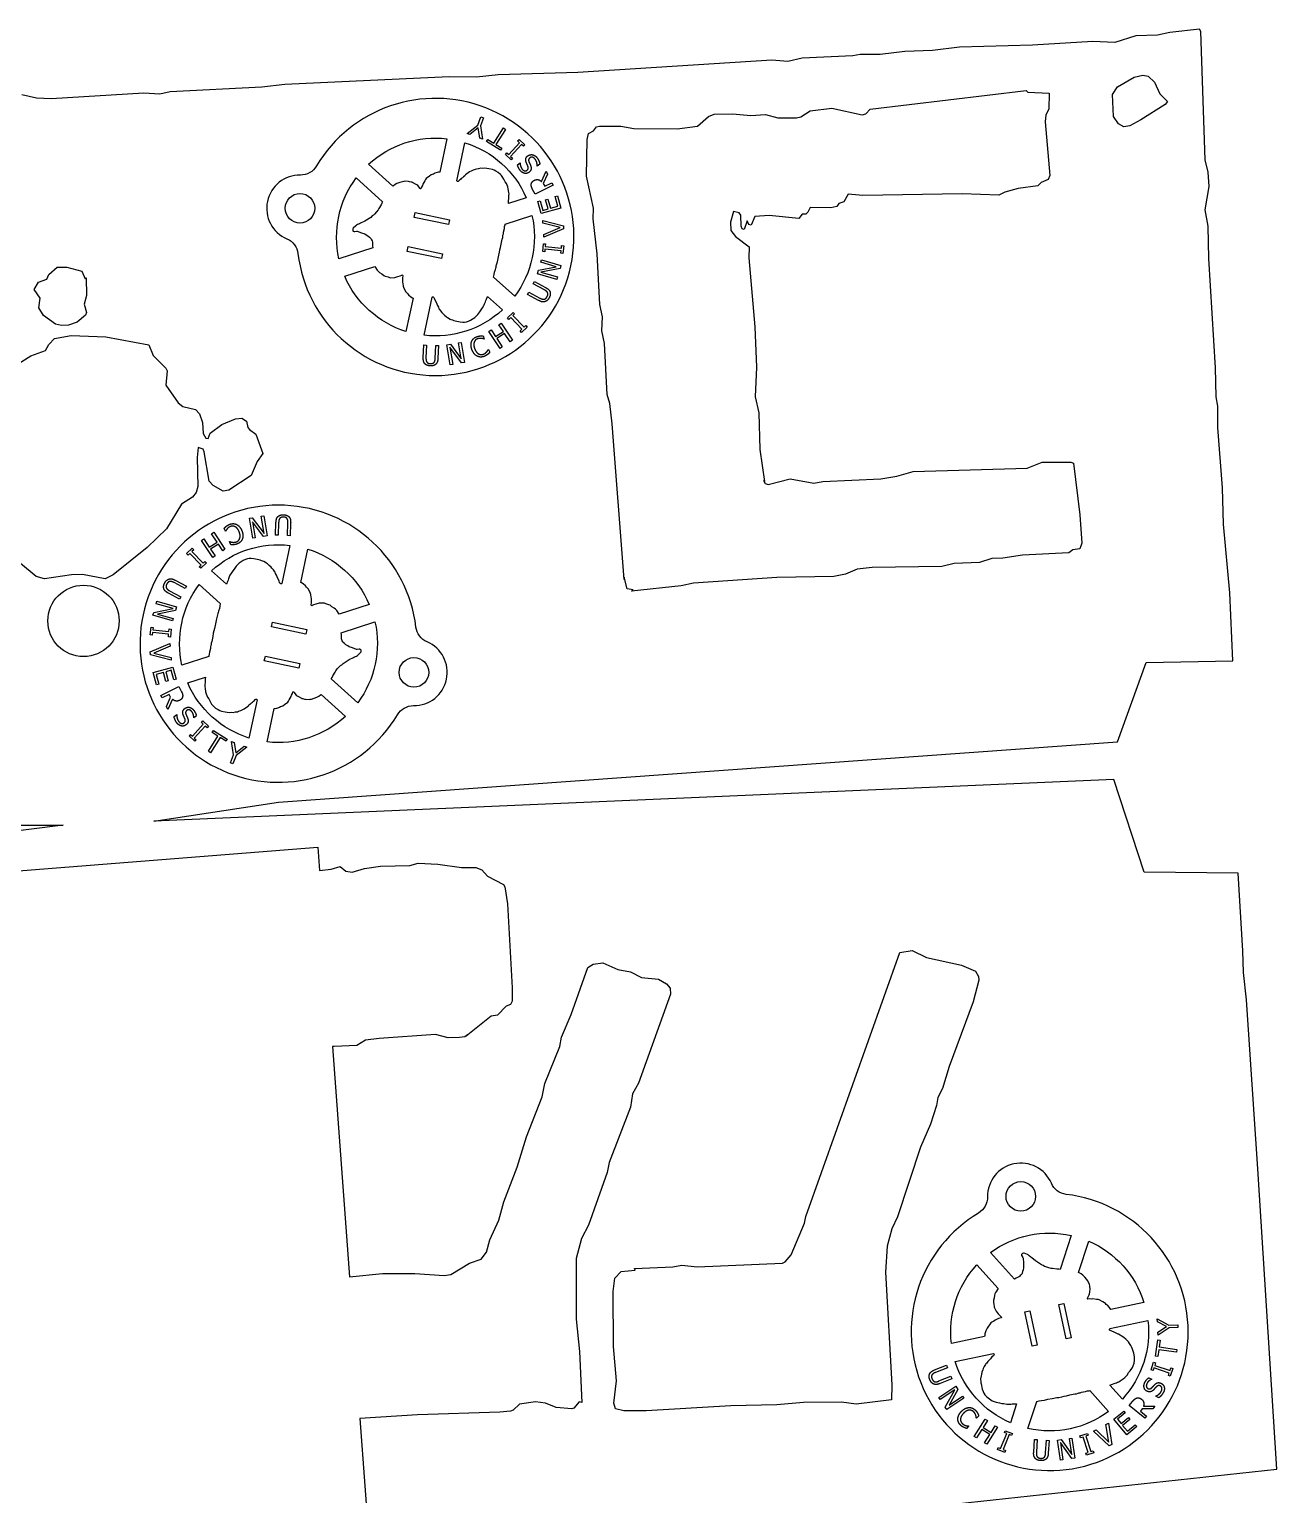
# Model space of a CAD drawing. Header units: millimetres. Extents: x 0 to 263, y -261 to 0.
# Drawn here: x 124 to 259.1, y -158.6 to 0 of the extents above; entities that cross this region are included whole.
import ezdxf

# ---------------------------------------------------------------- set-up
doc = ezdxf.new("R2010")
doc.units = ezdxf.units.MM
doc.layers.add('SCRAP_OUTLINE', color=5, linetype='Continuous')

msp = doc.modelspace()

# ---------------------------------------------------------------- linework, layer by layer
for points in [[(153.38, -15.77, 0.821365), (151.91, -22.68, -0.267689), (153.11, -24.27, 6.023346), (155.12, -14.79, -0.267689)], [(168.47, -15.45), (168.34, -15.45), (168.17, -15.49), (167.95, -15.57), (167.88, -15.6), (167.77, -15.67), (167.64, -15.71), (167.54, -15.76), (167.36, -15.88), (167, -16.16), (166.93, -16.25), (166.85, -16.4), (166.64, -16.75), (166.58, -16.92), (166.49, -17.08), (166.43, -17.25), (166.41, -17.27), (166.39, -17.27), (166.36, -17.27), (166.33, -17.24), (166.08, -16.92), (165.99, -16.85), (165.84, -16.77), (165.51, -16.57), (165.47, -16.55), (165.37, -16.54), (165.19, -16.49), (165.07, -16.46), (164.62, -16.45), (164.57, -16.46), (164.44, -16.49), (164.15, -16.58), (163.83, -16.7), (163.64, -16.81), (163.44, -16.95), (163.39, -16.99), (160.75, -14.61, -0.218412), (169.24, -11.85)], [(175.9, -18.87), (175.92, -18.65), (175.94, -18.25), (175.96, -18.11), (175.96, -17.98), (175.98, -17.82), (175.94, -17.67), (175.89, -17.27), (175.83, -17.04), (175.68, -16.68), (175.55, -16.52), (175.5, -16.45), (175.4, -16.22), (175.24, -15.94), (175.16, -15.84), (175.03, -15.71), (174.8, -15.49), (174.54, -15.35), (174.36, -15.25), (174.17, -15.19), (173.78, -15.09), (173.35, -15.04), (173.06, -15.05), (172.92, -15.04), (172.66, -15.1), (172.45, -15.12), (172.31, -15.17), (172.09, -15.25), (171.87, -15.35), (171.7, -15.44), (171.25, -15.76), (171.23, -15.79), (171.19, -15.85), (171.04, -15.95), (170.93, -16.06), (170.8, -16.15), (170.71, -16.24), (170.61, -16.33), (170.51, -16.43), (170.45, -16.46), (170.41, -16.47), (170.39, -16.46), (170.32, -16.39), (171.19, -12.27, -0.218412), (177.83, -18.24)], [(157.55, -24.83, -0.218412), (159.41, -16.09), (162.28, -18.68), (162.2, -18.8), (162.12, -18.99), (161.87, -19.39), (161.79, -19.54), (161.63, -19.75), (161.4, -20), (161.29, -20.1), (161.15, -20.2), (161.01, -20.35), (160.35, -20.77), (159.89, -20.98), (159.77, -21.05), (159.56, -21.14), (159.45, -21.21), (159.36, -21.28), (159.1, -21.54), (159.06, -21.61), (159.04, -21.7), (159.05, -21.77), (159.07, -21.81), (159.1, -21.84), (159.14, -21.86), (159.19, -21.88), (159.26, -21.88), (159.46, -21.86), (159.54, -21.86), (160, -22.03), (160.35, -22.15), (160.49, -22.26), (160.69, -22.36), (160.84, -22.5), (160.98, -22.61), (161.04, -22.69), (161.09, -22.79), (161.13, -22.89), (161.17, -23.02), (161.19, -23.11), (161.19, -23.43), (161.22, -23.64)], [(178.45, -20.14, -0.218412), (176.59, -28.88), (174.3, -26.81), (174.35, -26.54), (174.4, -26.3), (174.5, -25.99), (174.53, -25.86), (174.57, -25.75), (174.59, -25.61), (174.7, -25.18), (174.81, -24.64), (174.87, -24.46), (174.94, -24.13), (174.98, -23.88), (175.06, -23.61), (175.12, -23.25), (175.23, -22.71), (175.29, -22.54), (175.29, -22.34), (175.31, -22.28), (175.37, -22.13), (175.37, -21.97), (175.46, -21.56), (175.49, -21.35), (175.54, -21.16), (175.55, -21.08)], [(161.44, -25.67), (161.68, -26.06), (161.71, -26.1), (161.83, -26.22), (161.95, -26.31), (162.21, -26.48), (162.4, -26.63), (162.55, -26.7), (162.87, -26.8), (163.01, -26.86), (163.11, -26.88), (163.59, -26.85), (163.94, -26.76), (164.19, -26.67), (164.36, -26.6), (164.4, -26.59), (164.42, -26.6), (164.44, -26.62), (164.45, -26.66), (164.43, -26.94), (164.43, -27.36), (164.47, -27.51), (164.49, -27.79), (164.53, -27.9), (164.58, -28.01), (164.8, -28.4), (164.87, -28.5), (164.98, -28.61), (165.07, -28.73), (165.34, -28.96), (165.5, -29.07), (165.57, -29.11), (164.81, -32.7, -0.218412), (158.17, -26.73)], [(167.64, -28.98), (167.67, -28.97), (167.75, -28.96), (167.79, -28.98), (167.84, -29.02), (167.87, -29.08), (167.93, -29.29), (168.06, -29.52), (168.21, -29.89), (168.32, -30.08), (168.36, -30.2), (168.38, -30.25), (168.48, -30.37), (168.53, -30.46), (168.7, -30.66), (168.79, -30.76), (168.99, -30.95), (169.2, -31.11), (169.31, -31.19), (169.6, -31.37), (169.68, -31.41), (169.83, -31.44), (169.99, -31.52), (170.12, -31.56), (170.68, -31.67), (170.97, -31.69), (171.16, -31.68), (171.35, -31.66), (171.58, -31.58), (171.81, -31.48), (172.26, -31.2), (172.58, -30.85), (172.81, -30.56), (172.95, -30.36), (173.08, -30.15), (173.25, -29.9), (173.29, -29.82), (173.32, -29.7), (173.42, -29.48), (173.44, -29.36), (173.53, -29.19), (173.64, -28.91), (175.25, -30.36, -0.218412), (166.76, -33.12)], [(165.62, -73.2, 0.821365), (167.09, -66.29, -0.267689), (165.89, -64.7, 6.023346), (163.88, -74.18, -0.267689)], [(151.36, -59.99), (151.33, -60), (151.25, -60.01), (151.21, -59.99), (151.16, -59.95), (151.13, -59.89), (151.07, -59.68), (150.94, -59.45), (150.79, -59.08), (150.68, -58.89), (150.64, -58.77), (150.62, -58.72), (150.52, -58.6), (150.47, -58.51), (150.3, -58.31), (150.21, -58.21), (150.01, -58.02), (149.8, -57.86), (149.69, -57.78), (149.4, -57.6), (149.32, -57.56), (149.17, -57.53), (149.01, -57.45), (148.88, -57.41), (148.32, -57.3), (148.03, -57.28), (147.84, -57.29), (147.65, -57.31), (147.42, -57.39), (147.19, -57.49), (146.74, -57.77), (146.42, -58.12), (146.19, -58.41), (146.05, -58.61), (145.92, -58.82), (145.75, -59.07), (145.71, -59.15), (145.68, -59.27), (145.58, -59.49), (145.56, -59.61), (145.47, -59.78), (145.36, -60.06), (143.75, -58.61, -0.218412), (152.24, -55.85)], [(157.56, -63.3), (157.32, -62.91), (157.29, -62.87), (157.17, -62.75), (157.05, -62.66), (156.79, -62.49), (156.6, -62.34), (156.45, -62.27), (156.13, -62.17), (155.99, -62.11), (155.89, -62.09), (155.41, -62.12), (155.06, -62.21), (154.81, -62.3), (154.64, -62.37), (154.6, -62.38), (154.58, -62.37), (154.56, -62.35), (154.55, -62.31), (154.57, -62.03), (154.57, -61.61), (154.53, -61.46), (154.51, -61.18), (154.47, -61.07), (154.42, -60.96), (154.2, -60.57), (154.13, -60.47), (154.02, -60.36), (153.93, -60.24), (153.66, -60.01), (153.5, -59.9), (153.43, -59.86), (154.19, -56.27, -0.218412), (160.83, -62.24)], [(140.55, -68.83, -0.218412), (142.41, -60.09), (144.7, -62.16), (144.65, -62.43), (144.6, -62.67), (144.5, -62.98), (144.47, -63.11), (144.43, -63.22), (144.41, -63.36), (144.3, -63.79), (144.19, -64.33), (144.13, -64.51), (144.06, -64.84), (144.02, -65.09), (143.94, -65.36), (143.88, -65.72), (143.77, -66.26), (143.71, -66.43), (143.71, -66.63), (143.69, -66.69), (143.63, -66.84), (143.63, -67), (143.54, -67.41), (143.51, -67.62), (143.46, -67.81), (143.45, -67.89)], [(161.45, -64.14, -0.218412), (159.59, -72.88), (156.72, -70.29), (156.8, -70.17), (156.88, -69.98), (157.13, -69.58), (157.21, -69.43), (157.37, -69.22), (157.6, -68.97), (157.71, -68.87), (157.85, -68.77), (157.99, -68.62), (158.65, -68.2), (159.11, -67.99), (159.23, -67.92), (159.44, -67.83), (159.55, -67.76), (159.64, -67.69), (159.9, -67.43), (159.94, -67.36), (159.96, -67.27), (159.95, -67.2), (159.93, -67.16), (159.9, -67.13), (159.86, -67.11), (159.81, -67.09), (159.74, -67.09), (159.54, -67.11), (159.46, -67.11), (159, -66.94), (158.65, -66.82), (158.51, -66.71), (158.31, -66.61), (158.16, -66.47), (158.02, -66.36), (157.96, -66.28), (157.91, -66.18), (157.87, -66.08), (157.83, -65.95), (157.81, -65.86), (157.81, -65.54), (157.78, -65.33)], [(143.1, -70.1), (143.08, -70.32), (143.06, -70.72), (143.04, -70.86), (143.04, -70.99), (143.02, -71.15), (143.06, -71.3), (143.11, -71.7), (143.17, -71.93), (143.32, -72.29), (143.45, -72.45), (143.5, -72.52), (143.6, -72.75), (143.76, -73.03), (143.84, -73.13), (143.97, -73.26), (144.2, -73.48), (144.46, -73.62), (144.64, -73.72), (144.83, -73.78), (145.22, -73.88), (145.65, -73.93), (145.94, -73.92), (146.08, -73.93), (146.34, -73.87), (146.55, -73.85), (146.69, -73.8), (146.91, -73.72), (147.13, -73.62), (147.3, -73.53), (147.75, -73.21), (147.77, -73.18), (147.81, -73.12), (147.96, -73.02), (148.07, -72.91), (148.2, -72.82), (148.29, -72.73), (148.39, -72.64), (148.49, -72.54), (148.55, -72.51), (148.59, -72.5), (148.61, -72.51), (148.68, -72.58), (147.81, -76.7, -0.218412), (141.17, -70.73)], [(150.53, -73.52), (150.66, -73.52), (150.83, -73.48), (151.05, -73.4), (151.12, -73.37), (151.23, -73.3), (151.36, -73.26), (151.46, -73.21), (151.64, -73.09), (152, -72.81), (152.07, -72.72), (152.15, -72.57), (152.36, -72.22), (152.42, -72.05), (152.51, -71.89), (152.57, -71.72), (152.59, -71.7), (152.61, -71.7), (152.64, -71.7), (152.67, -71.73), (152.92, -72.05), (153.01, -72.12), (153.16, -72.2), (153.49, -72.4), (153.53, -72.42), (153.63, -72.43), (153.81, -72.48), (153.93, -72.51), (154.38, -72.52), (154.43, -72.51), (154.56, -72.48), (154.85, -72.39), (155.17, -72.27), (155.36, -72.16), (155.56, -72.02), (155.61, -71.98), (158.25, -74.36, -0.218412), (149.76, -77.12)], [(234.69, -124.89, 0.821365), (227.78, -126.36, -0.267689), (226.81, -128.11, 6.023346), (236.29, -126.09, -0.267689)], [(228.11, -132.39, -0.218412), (236.84, -130.54), (235.65, -134.21), (235.51, -134.19), (235.3, -134.19), (234.83, -134.13), (234.66, -134.11), (234.41, -134.05), (234.09, -133.95), (233.95, -133.89), (233.8, -133.8), (233.61, -133.73), (232.96, -133.3), (232.58, -132.97), (232.46, -132.88), (232.29, -132.73), (232.18, -132.65), (232.09, -132.61), (231.74, -132.47), (231.67, -132.46), (231.58, -132.48), (231.52, -132.52), (231.49, -132.55), (231.47, -132.59), (231.46, -132.64), (231.47, -132.69), (231.5, -132.76), (231.6, -132.93), (231.63, -133), (231.66, -133.49), (231.69, -133.85), (231.66, -134.04), (231.64, -134.26), (231.57, -134.45), (231.53, -134.62), (231.48, -134.71), (231.41, -134.79), (231.33, -134.88), (231.23, -134.97), (231.16, -135.02), (230.87, -135.15), (230.69, -135.26)], [(241.12, -138.56), (241.07, -138.44), (240.96, -138.3), (240.8, -138.13), (240.74, -138.07), (240.63, -138), (240.55, -137.9), (240.46, -137.83), (240.27, -137.72), (239.87, -137.5), (239.76, -137.47), (239.59, -137.46), (239.19, -137.41), (239.01, -137.42), (238.82, -137.4), (238.64, -137.42), (238.62, -137.41), (238.61, -137.39), (238.6, -137.36), (238.61, -137.33), (238.8, -136.96), (238.83, -136.86), (238.84, -136.69), (238.89, -136.3), (238.89, -136.26), (238.86, -136.16), (238.84, -135.98), (238.81, -135.86), (238.64, -135.44), (238.61, -135.4), (238.53, -135.29), (238.33, -135.07), (238.09, -134.83), (237.91, -134.69), (237.71, -134.57), (237.64, -134.54), (238.75, -131.16, -0.218412), (244.72, -137.79)], [(228.92, -136.29), (228.67, -136.66), (228.64, -136.71), (228.58, -136.86), (228.54, -137.01), (228.49, -137.33), (228.43, -137.55), (228.44, -137.72), (228.47, -138.06), (228.48, -138.2), (228.5, -138.3), (228.72, -138.73), (228.94, -139.02), (229.12, -139.21), (229.26, -139.33), (229.29, -139.37), (229.29, -139.39), (229.28, -139.42), (229.24, -139.44), (228.98, -139.54), (228.6, -139.71), (228.47, -139.8), (228.23, -139.94), (228.14, -140.01), (228.07, -140.11), (227.8, -140.47), (227.73, -140.57), (227.68, -140.71), (227.6, -140.85), (227.5, -141.19), (227.47, -141.38), (227.46, -141.46), (223.86, -142.22, -0.218412), (226.62, -133.73)], [(241.02, -146.73), (241.22, -146.66), (241.6, -146.52), (241.74, -146.48), (241.85, -146.42), (242, -146.37), (242.13, -146.28), (242.47, -146.07), (242.66, -145.92), (242.93, -145.64), (243.02, -145.45), (243.06, -145.38), (243.23, -145.2), (243.42, -144.94), (243.48, -144.82), (243.55, -144.65), (243.65, -144.35), (243.68, -144.05), (243.69, -143.85), (243.68, -143.66), (243.61, -143.26), (243.48, -142.85), (243.35, -142.58), (243.3, -142.45), (243.14, -142.23), (243.03, -142.06), (242.94, -141.94), (242.77, -141.78), (242.59, -141.62), (242.44, -141.5), (241.97, -141.22), (241.93, -141.22), (241.86, -141.2), (241.7, -141.11), (241.56, -141.05), (241.43, -140.97), (241.31, -140.92), (241.18, -140.86), (241.06, -140.81), (241, -140.78), (240.98, -140.74), (240.97, -140.72), (241.01, -140.62), (245.14, -139.75, -0.218412), (242.38, -148.24)], [(228.42, -143.3), (228.44, -143.32), (228.48, -143.39), (228.48, -143.44), (228.46, -143.5), (228.43, -143.55), (228.26, -143.69), (228.1, -143.9), (227.82, -144.19), (227.69, -144.36), (227.59, -144.45), (227.56, -144.49), (227.49, -144.63), (227.43, -144.71), (227.31, -144.95), (227.26, -145.07), (227.17, -145.33), (227.11, -145.59), (227.08, -145.72), (227.03, -146.06), (227.03, -146.15), (227.06, -146.3), (227.06, -146.48), (227.08, -146.61), (227.2, -147.17), (227.3, -147.44), (227.38, -147.61), (227.49, -147.78), (227.65, -147.95), (227.83, -148.13), (228.27, -148.42), (228.72, -148.57), (229.07, -148.66), (229.32, -148.71), (229.56, -148.74), (229.86, -148.8), (229.95, -148.8), (230.07, -148.78), (230.32, -148.78), (230.44, -148.75), (230.63, -148.76), (230.93, -148.75), (230.25, -150.81, -0.218412), (224.28, -144.18)], [(240.89, -149.58, -0.218412), (232.16, -151.43), (233.11, -148.5), (233.38, -148.43), (233.62, -148.39), (233.95, -148.35), (234.07, -148.32), (234.19, -148.31), (234.32, -148.27), (234.77, -148.2), (235.3, -148.09), (235.49, -148.06), (235.82, -147.99), (236.06, -147.93), (236.34, -147.89), (236.7, -147.8), (237.23, -147.69), (237.42, -147.67), (237.59, -147.59), (237.66, -147.58), (237.82, -147.58), (237.97, -147.51), (238.38, -147.42), (238.58, -147.37), (238.78, -147.34), (238.85, -147.31)]]:
    msp.add_lwpolyline(points, format="xyb", close=True)
for points in [[(171.73, -11.37), (171.44, -11.26), (172.58, -10.38), (172.93, -9.48), (173.2, -9.58), (172.86, -10.46), (173.1, -11.9), (172.79, -11.78), (172.61, -10.68)], [(175.35, -10.67), (175.59, -10.83), (174.55, -12.47), (175.17, -12.86), (175.03, -13.08), (173.54, -12.13), (173.68, -11.91), (174.31, -12.31)], [(176.9, -12.08), (177.05, -11.91), (177.68, -12.49), (177.53, -12.65), (177.32, -12.47), (176.14, -13.76), (176.35, -13.95), (176.2, -14.11), (175.57, -13.54), (175.72, -13.37), (175.93, -13.56), (177.11, -12.27)], [(181.2, -18.04), (181.57, -19.36), (179.45, -19.95), (179.08, -18.62), (179.33, -18.56), (179.62, -19.6), (180.2, -19.44), (179.93, -18.46), (180.18, -18.39), (180.45, -19.37), (181.24, -19.15), (180.95, -18.11)], [(165.81, -19.82), (169.53, -20.61), (169.42, -21.14), (165.7, -20.35)], [(179.63, -20.98), (179.61, -20.69), (181.86, -21.28), (181.88, -21.59), (179.75, -22.51), (179.72, -22.2), (181.5, -21.45)], [(165.03, -23.5), (168.75, -24.29), (168.64, -24.82), (164.92, -24.03)], [(181.66, -23.39), (181.89, -23.42), (181.8, -24.26), (181.58, -24.24), (181.61, -23.96), (179.86, -23.79), (179.84, -24.07), (179.61, -24.05), (179.7, -23.2), (179.92, -23.22), (179.89, -23.5), (181.63, -23.67)], [(179.48, -24.95), (181.59, -25.55), (181.5, -25.87), (179.41, -26.28), (181.23, -26.8), (181.16, -27.07), (179.04, -26.46), (179.16, -26.06), (181.08, -25.69), (179.4, -25.21)], [(177.79, -32.06), (177.94, -32.22), (177.33, -32.81), (177.17, -32.65), (177.37, -32.46), (176.16, -31.19), (175.96, -31.39), (175.8, -31.23), (176.42, -30.64), (176.57, -30.8), (176.37, -30.99), (177.59, -32.25)], [(175.12, -31.82), (176.33, -33.65), (176.09, -33.81), (175.49, -32.92), (174.65, -33.47), (175.24, -34.37), (175, -34.53), (173.79, -32.7), (174.03, -32.54), (174.51, -33.26), (175.35, -32.7), (174.87, -31.98)], [(170.77, -33.89), (171.15, -36.06), (170.83, -36.11), (169.54, -34.41), (169.87, -36.28), (169.6, -36.33), (169.22, -34.16), (169.63, -34.09), (170.8, -35.65), (170.51, -33.94)], [(148.23, -55.08), (147.85, -52.91), (148.17, -52.86), (149.46, -54.56), (149.13, -52.69), (149.4, -52.64), (149.78, -54.81), (149.37, -54.88), (148.2, -53.32), (148.49, -55.03)], [(143.88, -57.15), (142.67, -55.32), (142.91, -55.16), (143.51, -56.05), (144.35, -55.5), (143.76, -54.6), (144, -54.44), (145.21, -56.27), (144.97, -56.43), (144.49, -55.71), (143.65, -56.27), (144.13, -56.99)], [(141.21, -56.91), (141.06, -56.75), (141.67, -56.16), (141.83, -56.32), (141.63, -56.51), (142.84, -57.78), (143.04, -57.58), (143.2, -57.74), (142.58, -58.33), (142.43, -58.17), (142.63, -57.98), (141.41, -56.72)], [(139.52, -64.02), (137.41, -63.42), (137.5, -63.1), (139.59, -62.69), (137.77, -62.17), (137.84, -61.9), (139.96, -62.51), (139.84, -62.91), (137.92, -63.28), (139.6, -63.76)], [(137.34, -65.58), (137.11, -65.55), (137.2, -64.71), (137.42, -64.73), (137.39, -65.01), (139.14, -65.18), (139.16, -64.9), (139.39, -64.92), (139.3, -65.77), (139.08, -65.75), (139.11, -65.47), (137.37, -65.3)], [(153.97, -65.47), (150.25, -64.68), (150.36, -64.15), (154.08, -64.94)], [(139.37, -67.99), (139.39, -68.28), (137.14, -67.69), (137.12, -67.38), (139.25, -66.46), (139.28, -66.77), (137.5, -67.52)], [(153.19, -69.15), (149.47, -68.36), (149.58, -67.83), (153.3, -68.62)], [(137.8, -70.93), (137.43, -69.61), (139.55, -69.02), (139.92, -70.35), (139.67, -70.41), (139.38, -69.37), (138.8, -69.53), (139.07, -70.51), (138.82, -70.58), (138.55, -69.6), (137.76, -69.82), (138.05, -70.86)], [(142.1, -76.89), (141.95, -77.06), (141.32, -76.48), (141.47, -76.32), (141.68, -76.5), (142.86, -75.21), (142.65, -75.02), (142.8, -74.86), (143.43, -75.43), (143.28, -75.6), (143.07, -75.41), (141.89, -76.7)], [(143.65, -78.3), (143.41, -78.14), (144.45, -76.5), (143.83, -76.11), (143.97, -75.89), (145.46, -76.84), (145.32, -77.06), (144.69, -76.66)], [(147.27, -77.6), (147.56, -77.71), (146.42, -78.59), (146.07, -79.49), (145.8, -79.39), (146.14, -78.51), (145.9, -77.07), (146.21, -77.19), (146.39, -78.29)], [(236.05, -137.9), (236.84, -141.62), (236.3, -141.73), (235.51, -138.02)], [(232.37, -138.68), (233.16, -142.4), (232.62, -142.52), (231.83, -138.8)], [(246.17, -139.87), (246.16, -139.56), (247.42, -140.24), (248.39, -140.2), (248.4, -140.49), (247.46, -140.53), (246.24, -141.34), (246.22, -141.01), (247.16, -140.4)], [(248.28, -142.89), (248.24, -143.18), (246.32, -142.9), (246.21, -143.63), (245.95, -143.59), (246.21, -141.84), (246.47, -141.88), (246.36, -142.61)], [(247.63, -144.88), (247.84, -144.95), (247.57, -145.76), (247.36, -145.69), (247.45, -145.43), (245.78, -144.88), (245.7, -145.14), (245.48, -145.07), (245.75, -144.26), (245.96, -144.33), (245.88, -144.6), (247.54, -145.15)], [(225.21, -148.16), (223.38, -149.38), (223.2, -149.11), (224.23, -147.25), (222.66, -148.3), (222.51, -148.08), (224.33, -146.85), (224.57, -147.2), (223.61, -148.9), (225.06, -147.93)], [(228.87, -151.28), (227.69, -153.14), (227.44, -152.98), (228.02, -152.07), (227.17, -151.53), (226.59, -152.44), (226.34, -152.28), (227.52, -150.42), (227.77, -150.58), (227.31, -151.31), (228.16, -151.85), (228.62, -151.13)], [(243.93, -151.23), (242.87, -152.11), (241.47, -150.41), (242.53, -149.54), (242.7, -149.74), (241.86, -150.43), (242.25, -150.89), (243.03, -150.25), (243.19, -150.45), (242.41, -151.09), (242.93, -151.72), (243.77, -151.03)], [(229.73, -153.82), (229.65, -154.03), (228.86, -153.71), (228.94, -153.5), (229.2, -153.61), (229.86, -151.98), (229.6, -151.88), (229.69, -151.67), (230.48, -151.99), (230.39, -152.2), (230.13, -152.09), (229.47, -153.72)], [(239.23, -153.84), (239.3, -154.05), (238.49, -154.32), (238.42, -154.1), (238.68, -154.02), (238.13, -152.36), (237.86, -152.44), (237.79, -152.23), (238.6, -151.96), (238.67, -152.17), (238.41, -152.26), (238.96, -153.92)], [(240.6, -151), (240.86, -150.86), (241.24, -153.15), (240.96, -153.3), (239.25, -151.73), (239.53, -151.58), (240.93, -152.9)], [(236.92, -152.47), (237.23, -154.65), (236.9, -154.69), (235.67, -152.95), (235.94, -154.83), (235.67, -154.87), (235.36, -152.69), (235.77, -152.63), (236.89, -154.23), (236.65, -152.51)]]:
    msp.add_lwpolyline(points, close=True)
for points in [[(176.89, -14.67), (177.17, -14.46), (177.18, -14.48)], [(179.47, -16.47), (179.97, -15.34), (180.14, -15.68), (179.68, -16.69), (179.83, -16.99), (180.61, -16.6), (180.74, -16.86), (178.78, -17.85), (178.52, -17.34)], [(179.31, -14.58), (179.02, -14.8), (179, -14.79)], [(179.17, -29.34), (177.96, -28.7), (178.1, -28.44), (179.31, -29.09)], [(179.79, -28.2), (178.57, -27.55), (178.71, -27.29), (179.92, -27.94)], [(173.16, -33.19), (173.29, -33.52), (173.27, -33.53)], [(166.68, -35.53), (166.74, -34.15), (167.03, -34.17), (166.97, -35.54)], [(167.98, -35.58), (168.03, -34.21), (168.33, -34.22), (168.27, -35.59)], [(173.72, -34.65), (173.74, -34.64), (173.87, -34.96)], [(151.02, -53.39), (150.97, -54.76), (150.67, -54.75), (150.73, -53.38)], [(152.32, -53.44), (152.26, -54.82), (151.97, -54.8), (152.03, -53.43)], [(145.28, -54.32), (145.26, -54.33), (145.13, -54.01)], [(145.84, -55.78), (145.71, -55.45), (145.73, -55.44)], [(139.83, -59.63), (141.04, -60.27), (140.9, -60.53), (139.69, -59.88)], [(139.21, -60.77), (140.43, -61.42), (140.29, -61.68), (139.08, -61.03)], [(139.53, -72.5), (139.03, -73.63), (138.86, -73.29), (139.32, -72.28), (139.17, -71.98), (138.39, -72.37), (138.26, -72.11), (140.22, -71.12), (140.48, -71.63)], [(139.69, -74.39), (139.98, -74.17), (140, -74.18)], [(142.11, -74.3), (141.83, -74.51), (141.82, -74.49)], [(222.05, -145.08), (223.33, -144.58), (223.43, -144.85), (222.16, -145.36)], [(222.52, -146.29), (223.81, -145.78), (223.91, -146.06), (222.64, -146.56)], [(245.25, -145.93), (245.56, -146.09), (245.55, -146.11)], [(244.66, -149.02), (245.9, -149.02), (245.66, -149.31), (244.54, -149.3), (244.33, -149.55), (245.01, -150.11), (244.82, -150.33), (243.12, -148.94), (243.48, -148.5)], [(246.32, -148.1), (246, -147.92), (246.01, -147.91)], [(226.82, -150.06), (226.57, -150.31), (226.56, -150.29)], [(225.72, -151.15), (225.73, -151.17), (225.49, -151.42)], [(232.78, -153.98), (232.87, -152.61), (233.17, -152.63), (233.07, -154)], [(234.07, -154.08), (234.17, -152.7), (234.46, -152.72), (234.36, -154.09)]]:
    msp.add_lwpolyline(points)
for centre in [(153.33, -19.37), (165.67, -69.6), (231.38, -126.31)]:
    msp.add_circle(centre, 1.6)
for points in [[(177.83, -14.39), (177.74, -14.17), (177.83, -13.83), (177.99, -13.7)], [(177.99, -13.7), (178.1, -13.62), (178.36, -13.55), (178.49, -13.57)], [(178.22, -13.91), (178.12, -14), (178.07, -14.2), (178.12, -14.34)], [(178.81, -14.08), (178.66, -13.88), (178.35, -13.81), (178.22, -13.91)], [(178.49, -13.57), (178.63, -13.6), (178.87, -13.74), (179, -13.9)], [(179, -14.79), (179.02, -14.59), (178.91, -14.21), (178.81, -14.08)], [(179, -13.9), (179.14, -14.09), (179.27, -14.42), (179.31, -14.58)], [(177.18, -15.28), (177.07, -15.13), (176.92, -14.83), (176.89, -14.67)], [(177.18, -14.48), (177.17, -14.62), (177.26, -14.97), (177.37, -15.11)], [(178.13, -15.47), (177.92, -15.64), (177.38, -15.53), (177.18, -15.28)], [(177.37, -15.11), (177.49, -15.27), (177.8, -15.35), (177.92, -15.25)], [(178.01, -14.82), (177.98, -14.73), (177.86, -14.48), (177.83, -14.39)], [(177.92, -15.25), (178.03, -15.17), (178.07, -14.95), (178.01, -14.82)], [(178.12, -14.34), (178.16, -14.43), (178.23, -14.59), (178.29, -14.71)], [(178.36, -15.12), (178.34, -15.22), (178.23, -15.39), (178.13, -15.47)], [(178.29, -14.71), (178.33, -14.82), (178.37, -15.02), (178.36, -15.12)], [(178.37, -16.79), (178.39, -16.65), (178.54, -16.43), (178.69, -16.35)], [(178.52, -17.34), (178.44, -17.17), (178.36, -16.93), (178.37, -16.79)], [(178.69, -16.35), (178.9, -16.24), (179.31, -16.31), (179.47, -16.47)], [(180.13, -28.49), (180.08, -28.4), (179.92, -28.27), (179.79, -28.2)], [(179.92, -27.94), (180.12, -28.05), (180.37, -28.28), (180.41, -28.44)], [(180.09, -28.94), (180.16, -28.82), (180.18, -28.58), (180.13, -28.49)], [(180.41, -28.44), (180.45, -28.58), (180.41, -28.88), (180.31, -29.05)], [(179.86, -29.47), (179.7, -29.52), (179.38, -29.46), (179.17, -29.34)], [(179.31, -29.09), (179.44, -29.16), (179.64, -29.22), (179.74, -29.21)], [(179.74, -29.21), (179.85, -29.2), (180.02, -29.07), (180.09, -28.94)], [(180.31, -29.05), (180.22, -29.23), (180, -29.43), (179.86, -29.47)], [(171.91, -33.81), (171.98, -33.63), (172.26, -33.35), (172.46, -33.27)], [(172.46, -33.27), (172.57, -33.23), (172.76, -33.19), (172.85, -33.18)], [(172.85, -33.18), (172.92, -33.18), (173.08, -33.18), (173.16, -33.19)], [(171.96, -34.7), (171.86, -34.44), (171.84, -34.01), (171.91, -33.81)], [(172.53, -35.38), (172.36, -35.3), (172.07, -34.95), (171.96, -34.7)], [(172.19, -33.89), (172.14, -34.03), (172.17, -34.39), (172.25, -34.58)], [(172.55, -33.5), (172.42, -33.55), (172.23, -33.75), (172.19, -33.89)], [(172.25, -34.58), (172.33, -34.79), (172.55, -35.06), (172.68, -35.13)], [(172.97, -33.45), (172.88, -33.44), (172.67, -33.46), (172.55, -33.5)], [(173.27, -33.53), (173.22, -33.51), (173.07, -33.46), (172.97, -33.45)], [(173.56, -34.9), (173.62, -34.82), (173.7, -34.69), (173.72, -34.65)], [(166.86, -36.2), (166.75, -36.09), (166.67, -35.76), (166.68, -35.53)], [(167.44, -36.43), (167.25, -36.42), (166.96, -36.31), (166.86, -36.2)], [(166.97, -35.54), (166.97, -35.69), (167, -35.9), (167.05, -35.98)], [(167.05, -35.98), (167.11, -36.08), (167.3, -36.18), (167.45, -36.18)], [(168.03, -36.25), (167.93, -36.35), (167.64, -36.44), (167.44, -36.43)], [(167.45, -36.18), (167.59, -36.19), (167.81, -36.1), (167.87, -36.02)], [(167.87, -36.02), (167.93, -35.94), (167.97, -35.73), (167.98, -35.58)], [(168.27, -35.59), (168.26, -35.82), (168.16, -36.14), (168.03, -36.25)], [(173.3, -35.39), (173.1, -35.47), (172.71, -35.47), (172.53, -35.38)], [(172.68, -35.13), (172.81, -35.19), (173.08, -35.2), (173.21, -35.15)], [(173.21, -35.15), (173.33, -35.11), (173.5, -34.97), (173.56, -34.9)], [(173.64, -35.19), (173.56, -35.25), (173.42, -35.34), (173.3, -35.39)], [(173.87, -34.96), (173.81, -35.02), (173.71, -35.13), (173.64, -35.19)], [(145.13, -54.01), (145.19, -53.95), (145.29, -53.84), (145.36, -53.78)], [(145.36, -53.78), (145.44, -53.72), (145.58, -53.63), (145.7, -53.58)], [(145.79, -53.82), (145.67, -53.86), (145.5, -54), (145.44, -54.07)], [(145.7, -53.58), (145.9, -53.5), (146.29, -53.5), (146.47, -53.59)], [(146.32, -53.84), (146.19, -53.78), (145.92, -53.77), (145.79, -53.82)], [(146.75, -54.39), (146.67, -54.18), (146.45, -53.91), (146.32, -53.84)], [(146.47, -53.59), (146.64, -53.67), (146.93, -54.02), (147.04, -54.27)], [(150.73, -53.38), (150.74, -53.15), (150.84, -52.83), (150.97, -52.72)], [(150.97, -52.72), (151.07, -52.62), (151.36, -52.53), (151.56, -52.54)], [(151.13, -52.95), (151.07, -53.03), (151.03, -53.24), (151.02, -53.39)], [(151.55, -52.79), (151.41, -52.78), (151.19, -52.87), (151.13, -52.95)], [(151.95, -52.99), (151.89, -52.89), (151.7, -52.79), (151.55, -52.79)], [(151.56, -52.54), (151.75, -52.55), (152.04, -52.66), (152.14, -52.77)], [(152.03, -53.43), (152.03, -53.28), (152, -53.07), (151.95, -52.99)], [(152.14, -52.77), (152.25, -52.88), (152.33, -53.21), (152.32, -53.44)], [(145.44, -54.07), (145.38, -54.15), (145.3, -54.28), (145.28, -54.32)], [(145.73, -55.44), (145.78, -55.46), (145.93, -55.51), (146.03, -55.52)], [(146.03, -55.52), (146.12, -55.53), (146.33, -55.51), (146.45, -55.47)], [(146.45, -55.47), (146.58, -55.42), (146.77, -55.22), (146.81, -55.08)], [(147.09, -55.16), (147.02, -55.34), (146.74, -55.62), (146.54, -55.7)], [(146.81, -55.08), (146.86, -54.94), (146.83, -54.58), (146.75, -54.39)], [(147.04, -54.27), (147.14, -54.53), (147.16, -54.96), (147.09, -55.16)], [(146.15, -55.79), (146.08, -55.79), (145.92, -55.79), (145.84, -55.78)], [(146.54, -55.7), (146.43, -55.74), (146.24, -55.78), (146.15, -55.79)], [(138.59, -60.53), (138.55, -60.39), (138.59, -60.09), (138.69, -59.92)], [(138.69, -59.92), (138.78, -59.74), (139, -59.54), (139.14, -59.5)], [(138.91, -60.03), (138.84, -60.15), (138.82, -60.39), (138.87, -60.48)], [(139.26, -59.76), (139.15, -59.77), (138.98, -59.9), (138.91, -60.03)], [(139.14, -59.5), (139.3, -59.45), (139.62, -59.51), (139.83, -59.63)], [(139.69, -59.88), (139.56, -59.81), (139.36, -59.75), (139.26, -59.76)], [(139.08, -61.03), (138.88, -60.92), (138.63, -60.69), (138.59, -60.53)], [(138.87, -60.48), (138.92, -60.57), (139.08, -60.7), (139.21, -60.77)], [(140.31, -72.62), (140.1, -72.73), (139.69, -72.66), (139.53, -72.5)], [(140.63, -72.18), (140.61, -72.32), (140.46, -72.54), (140.31, -72.62)], [(140.48, -71.63), (140.56, -71.8), (140.64, -72.04), (140.63, -72.18)], [(140, -75.07), (139.86, -74.88), (139.73, -74.55), (139.69, -74.39)], [(140, -74.18), (139.98, -74.38), (140.09, -74.76), (140.19, -74.89)], [(140.64, -73.85), (140.66, -73.75), (140.77, -73.58), (140.87, -73.5)], [(140.71, -74.26), (140.67, -74.15), (140.63, -73.95), (140.64, -73.85)], [(140.88, -74.63), (140.84, -74.54), (140.77, -74.38), (140.71, -74.26)], [(140.87, -73.5), (141.08, -73.33), (141.62, -73.44), (141.82, -73.69)], [(141.08, -73.72), (140.97, -73.8), (140.93, -74.02), (140.99, -74.15)], [(140.99, -74.15), (141.02, -74.24), (141.14, -74.49), (141.17, -74.58)], [(141.63, -73.86), (141.51, -73.7), (141.2, -73.62), (141.08, -73.72)], [(141.82, -74.49), (141.83, -74.35), (141.74, -74), (141.63, -73.86)], [(141.82, -73.69), (141.93, -73.84), (142.08, -74.14), (142.11, -74.3)], [(140.51, -75.4), (140.37, -75.37), (140.13, -75.23), (140, -75.07)], [(140.19, -74.89), (140.34, -75.09), (140.65, -75.16), (140.78, -75.06)], [(141.01, -75.27), (140.9, -75.35), (140.64, -75.42), (140.51, -75.4)], [(140.78, -75.06), (140.88, -74.97), (140.93, -74.77), (140.88, -74.63)], [(141.17, -74.58), (141.26, -74.8), (141.17, -75.14), (141.01, -75.27)], [(221.53, -146.15), (221.46, -145.97), (221.45, -145.66), (221.51, -145.53)], [(221.51, -145.53), (221.57, -145.38), (221.83, -145.17), (222.05, -145.08)], [(221.78, -145.61), (221.72, -145.7), (221.71, -145.92), (221.76, -146.05)], [(222.16, -145.36), (222.02, -145.41), (221.84, -145.53), (221.78, -145.61)], [(221.94, -146.62), (221.8, -146.56), (221.61, -146.33), (221.53, -146.15)], [(221.76, -146.05), (221.82, -146.18), (221.98, -146.35), (222.08, -146.37)], [(222.64, -146.56), (222.43, -146.65), (222.09, -146.68), (221.94, -146.62)], [(222.08, -146.37), (222.18, -146.39), (222.39, -146.35), (222.52, -146.29)], [(245.03, -147.39), (244.79, -147.26), (244.67, -146.73), (244.82, -146.44)], [(244.82, -146.44), (244.9, -146.28), (245.12, -146.02), (245.25, -145.93)], [(245.05, -146.54), (244.95, -146.72), (245.01, -147.03), (245.14, -147.11)], [(245.44, -147.45), (245.35, -147.48), (245.14, -147.45), (245.03, -147.39)], [(245.55, -146.11), (245.41, -146.16), (245.13, -146.38), (245.05, -146.54)], [(245.14, -147.11), (245.27, -147.17), (245.48, -147.12), (245.58, -147.01)], [(245.79, -147.22), (245.71, -147.31), (245.54, -147.42), (245.44, -147.45)], [(245.58, -147.01), (245.64, -146.94), (245.83, -146.74), (245.89, -146.67)], [(246.06, -146.92), (245.99, -146.99), (245.87, -147.12), (245.79, -147.22)], [(245.89, -146.67), (246.06, -146.5), (246.41, -146.45), (246.59, -146.54)], [(246.01, -147.91), (246.2, -147.84), (246.5, -147.59), (246.58, -147.44)], [(246.49, -146.83), (246.37, -146.77), (246.16, -146.81), (246.06, -146.92)], [(246.58, -147.44), (246.69, -147.23), (246.63, -146.91), (246.49, -146.83)], [(246.59, -146.54), (246.7, -146.61), (246.87, -146.82), (246.91, -146.94)], [(246.91, -146.94), (246.94, -147.08), (246.91, -147.36), (246.81, -147.54)], [(243.48, -148.5), (243.6, -148.36), (243.79, -148.19), (243.92, -148.14)], [(243.92, -148.14), (244.05, -148.1), (244.32, -148.15), (244.45, -148.26)], [(244.45, -148.26), (244.64, -148.41), (244.74, -148.8), (244.66, -149.02)], [(246.81, -147.54), (246.7, -147.75), (246.46, -148), (246.32, -148.1)], [(224.56, -150.37), (224.57, -150.18), (224.76, -149.77), (224.96, -149.57)], [(224.87, -151.07), (224.71, -150.93), (224.56, -150.57), (224.56, -150.37)], [(224.86, -150.4), (224.85, -150.55), (224.95, -150.8), (225.05, -150.9)], [(225.18, -149.79), (225.02, -149.95), (224.87, -150.26), (224.86, -150.4)], [(224.96, -149.57), (225.15, -149.38), (225.54, -149.18), (225.74, -149.17)], [(225.78, -149.45), (225.64, -149.46), (225.32, -149.64), (225.18, -149.79)], [(225.74, -149.17), (225.94, -149.15), (226.3, -149.29), (226.46, -149.45)], [(226.29, -149.63), (226.19, -149.53), (225.93, -149.44), (225.78, -149.45)], [(226.51, -149.99), (226.48, -149.9), (226.38, -149.72), (226.29, -149.63)], [(226.46, -149.45), (226.54, -149.53), (226.66, -149.69), (226.7, -149.76)], [(226.56, -150.29), (226.55, -150.24), (226.54, -150.08), (226.51, -149.99)], [(226.7, -149.76), (226.73, -149.83), (226.79, -149.98), (226.82, -150.06)], [(225.19, -151.3), (225.1, -151.26), (224.96, -151.17), (224.87, -151.07)], [(225.05, -150.9), (225.14, -150.98), (225.33, -151.09), (225.43, -151.12)], [(225.49, -151.42), (225.41, -151.39), (225.28, -151.35), (225.19, -151.3)], [(225.43, -151.12), (225.52, -151.14), (225.67, -151.15), (225.72, -151.15)], [(232.94, -154.66), (232.83, -154.54), (232.76, -154.21), (232.78, -153.98)], [(233.51, -154.91), (233.31, -154.89), (233.03, -154.77), (232.94, -154.66)], [(233.07, -154), (233.06, -154.15), (233.08, -154.36), (233.13, -154.45)], [(233.13, -154.45), (233.18, -154.54), (233.38, -154.65), (233.52, -154.66)], [(234.11, -154.75), (233.99, -154.84), (233.71, -154.92), (233.51, -154.91)], [(233.52, -154.66), (233.66, -154.67), (233.88, -154.59), (233.95, -154.51)], [(233.95, -154.51), (234.01, -154.43), (234.06, -154.23), (234.07, -154.08)], [(234.36, -154.09), (234.35, -154.32), (234.23, -154.64), (234.11, -154.75)]]:
    msp.add_open_spline(points, degree=2)
at = {"layer": 'SCRAP_OUTLINE', "color": 5}
for points in [[(185.65, -163.78), (259.09, -155.82), (257.04, -123.31), (255.83, -105.04), (255.48, -102.08), (255.44, -99.75), (254.91, -91.33), (244.73, -91.23), (241.46, -81.2), (137.52, -85.71), (151.02, -83.66), (241.87, -77.11), (244.94, -68.52), (254.33, -68.35), (254.01, -61), (253.33, -53.57), (253.23, -49.64), (252.71, -43.1), (252.7, -40.8), (252.52, -39.78), (252.48, -36.63), (251.75, -24.82), (251.68, -21.3), (251.36, -19.53), (251.79, -17.02), (251.66, -15.46), (251.35, -14.11), (250.89, -0.24), (250.73, 0), (247.53, -0.33), (246.18, -0.62), (243.85, -0.69), (241.56, -1.44), (239.19, -1.31), (232.65, -1.71), (224.74, -1.92), (221.82, -2.31), (218.84, -2.39), (216.15, -2.71), (214, -2.71), (213.18, -2.87), (207.71, -3.11), (206.15, -3.47), (204.41, -3.33), (183.43, -4.67), (174.78, -4.93), (172.44, -5.18), (169.47, -5.13), (151.68, -5.97), (149.19, -6.27), (139.27, -6.77), (138.15, -7.02), (136.41, -6.92), (126.38, -7.51), (124.79, -7.45), (123.2, -7.08)], [(122.52, -36.37), (124.2, -35.35), (125.76, -34.76), (126.13, -34.1), (126.75, -33.47), (128.55, -33.14), (132.3, -33.27), (136.95, -34.14), (137.43, -35.29), (138.8, -36.69), (138.94, -36.97), (138.8, -38.5), (140.13, -40.44), (140.66, -40.84), (142.02, -41.13), (142.44, -41.62), (142.79, -42.57), (142.85, -43.73), (143.14, -44.24), (143.38, -44.29), (143.62, -43.7), (144.86, -42.76), (146.35, -42.14), (147.05, -42.07), (147.54, -42.4), (147.67, -43.1), (147.85, -43.31), (148.54, -43.82), (149.29, -45.92), (148.71, -46.77), (148.05, -48.28), (145.62, -49.87), (145.02, -50), (143.92, -49.38), (143.5, -48.92), (142.96, -45.72), (142.84, -45.43), (142.31, -45.25), (142.2, -46.33), (142.26, -49.49), (142.09, -50.13), (141.68, -50.64), (140.49, -51.4), (138.87, -54.07), (136.8, -56.1), (133.09, -59.04), (132.24, -59.49), (129.78, -59), (128.58, -59.03), (125.66, -59.48), (124.77, -59.21), (121.58, -56.58)], [(101.71, -86.12), (127.7, -86.12), (119.92, -87.1)], [(93.61, -93.37), (155.27, -88.52), (155.45, -91.03), (156.71, -90.91), (157.68, -90.59), (158.31, -91.12), (158.99, -91.21), (160.31, -90.81), (162.06, -90.56), (165.22, -90.5), (166.14, -90.26), (168.26, -90.36), (170.81, -90.73), (172.37, -90.72), (173.01, -90.96), (173.63, -91.66), (175.35, -92.55), (175.52, -92.82), (175.8, -94.66), (176.32, -103.75), (176.29, -105.17), (176.12, -105.56), (175.67, -105.74), (174.73, -106.69), (174.02, -106.82), (171.31, -108.96), (171.46, -108.83), (171.18, -109.04), (170.59, -109.13), (169.39, -109.15), (168.01, -108.8), (161.92, -109.21), (160.44, -109.4), (159.49, -109.97), (157.04, -110.1), (156.85, -110.09), (158.69, -135.03), (162.26, -134.67), (165.76, -134.66), (168.96, -134.89), (169.67, -134.76), (171.69, -133.53), (172.94, -133.09), (173.51, -132.34), (173.89, -131), (174.86, -128.89), (175.4, -126.91), (176.86, -123.16), (177.84, -119.87), (179.57, -115.53), (179.84, -114.1), (181.45, -110.09), (181.66, -109.07), (182.69, -106.62), (184.49, -101.55), (185.09, -101.18), (186.13, -101.05), (187.75, -101.76), (189.11, -102.01), (190.3, -102.61), (192.16, -102.8), (193.02, -103.31), (193.43, -103.79), (193.44, -104.44), (189.99, -114.06), (189.34, -115.2), (189.12, -116.64), (186.82, -122.66), (186.58, -123.71), (184.56, -129.44), (183.8, -130.87), (183.25, -133.04), (183.22, -139.59), (183.61, -143.1), (183.86, -148.6), (183.55, -148.53), (183, -149.24), (182.75, -149.32), (181.06, -149.16), (179.91, -148.68), (178.82, -148.53), (177.09, -148.81), (176.43, -149.46), (176.12, -149.56), (174.97, -149.66), (166.06, -149.95), (159.81, -150.36), (160.88, -164.91)]]:
    msp.add_lwpolyline(points, dxfattribs=at)
for points in [[(246.43, -6.98), (247.28, -7.8), (247.03, -8.12), (244.39, -9.79), (243.2, -10.46), (242.54, -10.54), (241.97, -10.23), (241.41, -9.42), (241.32, -7.06), (241.87, -6.21), (243.64, -5.19), (244.58, -4.96), (245.16, -5.08), (245.87, -5.73)], [(185.06, -20.52), (185.1, -19.34), (184.37, -15.89), (184.43, -11.93), (184.57, -11.26), (185.13, -11), (185.44, -10.56), (185.76, -10.49), (188.08, -10.49), (189.48, -10.72), (194.19, -10.77), (196.36, -10.49), (197.57, -9.44), (198.18, -9.19), (200.16, -9.15), (202.16, -9.34), (203.74, -9.23), (205.09, -9.59), (207.08, -9.57), (207.55, -9.48), (208.57, -8.82), (210.91, -8.52), (214.22, -9.25), (214.59, -9.15), (215.06, -8.66), (231.95, -6.64), (232.15, -6.81), (234.47, -6.91), (234.41, -8.64), (234.1, -9.27), (234.02, -10.01), (234.53, -15.84), (234.36, -16.27), (233.6, -16.57), (233.21, -16.95), (231.09, -17.24), (229.64, -17.61), (229.01, -17.96), (225.02, -17.81), (214.27, -17.98), (212.7, -17.84), (212.23, -18.69), (211.69, -18.84), (211.46, -19.17), (210.81, -19.32), (208.57, -19.3), (208.31, -19.78), (208.09, -19.99), (207.69, -20), (207.34, -20.46), (204.12, -20.14), (202.59, -20.26), (202.17, -21.18), (201.93, -21.12), (201.75, -20.73), (201.44, -21.65), (201.21, -21.59), (201.09, -21.29), (201.08, -20.12), (200.9, -19.87), (200.29, -19.72), (199.94, -20.88), (199.98, -21.77), (200.48, -22.41), (201.96, -23.55), (201.92, -24.73), (202.59, -32.2), (202.75, -36.56), (202.63, -39.77), (203.01, -41.51), (203.14, -45.47), (203.63, -48.94), (203.51, -48.84), (203.71, -49.14), (204.03, -49.27), (206.39, -48.65), (208.96, -49.11), (209.93, -48.94), (216.23, -48.65), (217.95, -48.36), (219.71, -47.85), (232.06, -47.48), (233.7, -46.84), (236.81, -46.83), (237.07, -46.97), (237.77, -52.55), (237.99, -55.63), (237.77, -56.24), (237.03, -56.34), (236.6, -56.66), (231.58, -56.91), (229.43, -57.25), (228.26, -57.27), (226.92, -57.72), (224.17, -57.81), (222.83, -58.13), (215.27, -58.23), (213.68, -58.44), (212.41, -58.97), (211.15, -59.22), (204.97, -59.32), (195.95, -59.96), (194.6, -60.24), (189.21, -60.82), (189.39, -60.65), (188.77, -60.55), (188.44, -59.29), (188.45, -59.55), (187.14, -42.69), (186.88, -40.51), (186.58, -39.54), (186.3, -34.02), (186.03, -32.65), (186.07, -31.12), (185.8, -29.77), (185.51, -24.3)], [(125.57, -30.99), (125.07, -30.15), (125.21, -29.11), (124.54, -28.15), (125.03, -27.37), (125.91, -27.04), (126.15, -26.54), (127.04, -25.74), (128.09, -25.74), (129.71, -26.19), (130.08, -27.02), (130.19, -26.9), (130.2, -28.8), (129.96, -29.76), (130.2, -30.66), (130.12, -30.92), (129.19, -31.7), (128.26, -32.02), (127.52, -32.07), (126.85, -31.91)], [(218.02, -128.53), (217.41, -129.83), (216.9, -131.69), (216.72, -134.5), (217.42, -146.72), (217.37, -148.34), (213.56, -148.79), (211.95, -148.57), (207.86, -148.6), (204.97, -148.87), (200, -148.99), (190.81, -149.51), (188.41, -149.53), (187.48, -149.32), (187.32, -148.69), (187.62, -146.27), (187.27, -142.57), (187.23, -136.6), (187.43, -135.16), (188.12, -134.44), (189.63, -134.31), (189.57, -134.11), (193.72, -133.95), (194.68, -133.74), (196.32, -133.93), (205.59, -133.53), (205.88, -133.41), (206.52, -132.62), (207.96, -129.2), (208.1, -128.49), (218.27, -99.91), (219.63, -99.69), (221.18, -100.46), (224.97, -101.28), (226.46, -101.94), (226.81, -102.52), (226.83, -102.91), (226.22, -105.26), (223.64, -112.27), (222.92, -114.64), (222.38, -115.6), (222.25, -116.49), (221.62, -118.49), (220.51, -120.98)]]:
    msp.add_lwpolyline(points, close=True, dxfattribs=at)
msp.add_lwpolyline([(126.03, -64.03, -1), (133.75, -64.03, -1)], format="xyb", close=True, dxfattribs=at)

doc.saveas('drawing.dxf')
